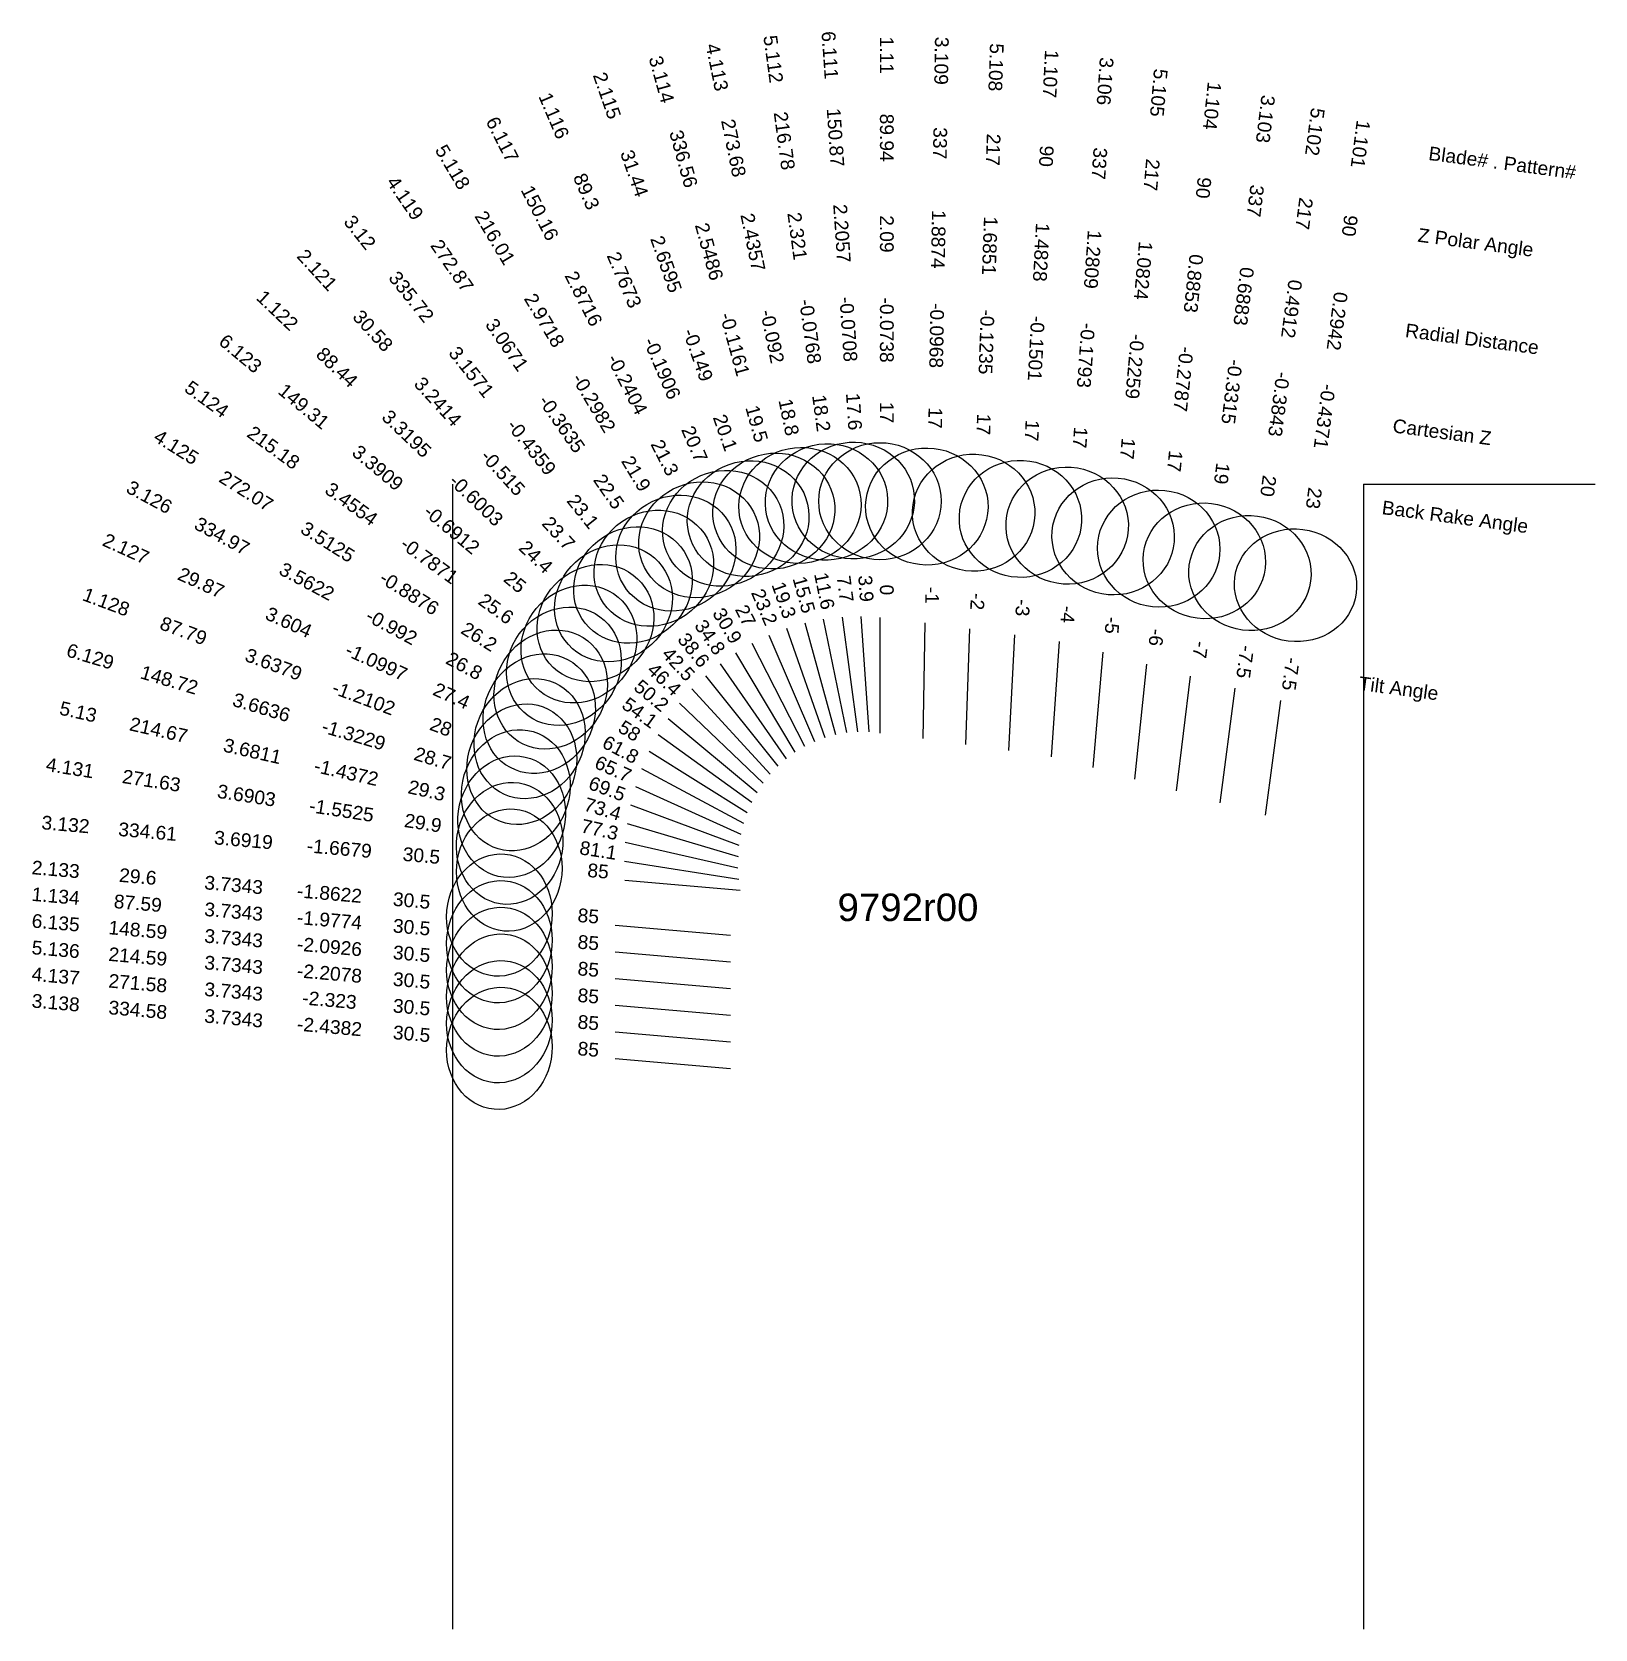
# Model space of a CAD drawing. Header units: inches. Extents: x -5.75 to 1, y -4.95 to 1.95.
import ezdxf
from ezdxf.enums import TextEntityAlignment as Align

# ---------------------------------------------------------------- set-up
doc = ezdxf.new("R2010")
doc.units = ezdxf.units.IN
doc.header["$MEASUREMENT"] = 0
for name, color, linetype, true_color in [('Blade_1', 30, 'Continuous', 0xff7f00), ('Blade_2', 7, 'Continuous', 0xcccc00), ('Blade_3', 7, 'Continuous', 0x00cc00), ('Blade_4', 7, 'Continuous', 0x00cccc), ('Blade_5', 7, 'Continuous', 0x0066cc), ('Blade_6', 190, 'Continuous', 0x7f00ff)]:
    doc.layers.add(name, color=color, linetype=linetype, true_color=true_color)
doc.styles.get("Standard").update_dxf_attribs({"font": 'arial.ttf'})

msp = doc.modelspace()

# ---------------------------------------------------------------- linework, layer by layer
for p, q in [((-3.9375, 0), (-3.9375, -4.9477)), ((0, 0), (0, -4.9477)), ((0, 0), (1, 0))]:
    msp.add_line(p, q)
at = {"layer": 'Blade_1'}
for p, q in [((-2.09, -0.5758), (-2.09, -1.0758)), ((-2.5697, -0.6521), (-2.3729, -1.1117)), ((-1.5091, -0.6514), (-1.5352, -1.1507)), ((-0.9378, -0.778), (-0.99, -1.2752)), ((-2.9562, -0.9467), (-2.5943, -1.2918)), ((-0.3597, -0.9348), (-0.425, -1.4305)), ((-3.1676, -1.3856), (-2.6991, -1.5604)), ((-3.2342, -2.0212), (-2.7361, -2.0647))]:
    msp.add_line(p, q, dxfattribs=at)
for centre, major_axis, ratio in [((-2.09, -0.0738), (0.2645, 0), 0.956305), ((-2.7673, -0.1906), (0.2431, 0.1041), 0.935556), ((-1.4828, -0.1501), (0.2641, -0.0138), 0.956305), ((-0.8853, -0.2787), (0.2631, -0.0276), 0.956305), ((-0.2942, -0.4371), (0.2622, -0.0345), 0.920505), ((-3.3195, -0.6003), (0.1825, 0.1914), 0.910946), ((-3.6379, -1.2102), (0.0924, 0.2478), 0.882575), ((-3.7343, -1.9774), (0.0231, 0.2635), 0.861629)]:
    msp.add_ellipse(centre, major_axis=major_axis, ratio=ratio, dxfattribs=at)
at = {"layer": 'Blade_2'}
for p, q in [((-2.4934, -0.6227), (-2.328, -1.0946)), ((-2.9023, -0.8851), (-2.5645, -1.2538)), ((-3.1466, -1.3064), (-2.6909, -1.5123)), ((-3.2342, -1.906), (-2.7361, -1.9495))]:
    msp.add_line(p, q, dxfattribs=at)
for centre, major_axis, ratio in [((-2.6595, -0.149), (0.2496, 0.0875), 0.939285), ((-3.2414, -0.515), (0.195, 0.1787), 0.915312), ((-3.604, -1.0997), (0.1089, 0.241), 0.88756), ((-3.7343, -1.8622), (0.0231, 0.2635), 0.861629)]:
    msp.add_ellipse(centre, major_axis=major_axis, ratio=ratio, dxfattribs=at)
at = {"layer": 'Blade_3'}
for p, q in [((-2.4148, -0.5999), (-2.2816, -1.0819)), ((-1.8962, -0.5987), (-1.9049, -1.0986)), ((-1.3159, -0.6801), (-1.3508, -1.1789)), ((-2.8437, -0.828), (-2.5315, -1.2186)), ((-0.7495, -0.8298), (-0.8104, -1.326)), ((-3.1197, -1.2291), (-2.679, -1.4652)), ((-3.1918, -1.7117), (-2.6937, -1.7552)), ((-3.2342, -2.482), (-2.7361, -2.5255))]:
    msp.add_line(p, q, dxfattribs=at)
for centre, major_axis, ratio in [((-2.5486, -0.1161), (0.2549, 0.0705), 0.942906), ((-1.8874, -0.0968), (0.2645, -0.0046), 0.956305), ((-1.2809, -0.1793), (0.2639, -0.0185), 0.956305), ((-0.6883, -0.3315), (0.2625, -0.0322), 0.945519), ((-3.1571, -0.4359), (0.2066, 0.1651), 0.919572), ((-3.5622, -0.992), (0.1249, 0.2331), 0.892443), ((-3.6919, -1.6679), (0.0231, 0.2635), 0.861629), ((-3.7343, -2.4382), (0.0231, 0.2635), 0.861629)]:
    msp.add_ellipse(centre, major_axis=major_axis, ratio=ratio, dxfattribs=at)
at = {"layer": 'Blade_4'}
for p, q in [((-2.3348, -0.5838), (-2.2344, -1.0736)), ((-2.7808, -0.7759), (-2.4956, -1.1866)), ((-3.087, -1.154), (-2.6632, -1.4193)), ((-3.1943, -1.6299), (-2.7003, -1.7069)), ((-3.2342, -2.3668), (-2.7361, -2.4103))]:
    msp.add_line(p, q, dxfattribs=at)
for centre, major_axis, ratio in [((-2.4357, -0.092), (0.2591, 0.0531), 0.946419), ((-3.0671, -0.3635), (0.2173, 0.1509), 0.923728), ((-3.5125, -0.8876), (0.1403, 0.2242), 0.897223), ((-3.6903, -1.5525), (0.0408, 0.2613), 0.867015), ((-3.7343, -2.323), (0.0231, 0.2635), 0.861629)]:
    msp.add_ellipse(centre, major_axis=major_axis, ratio=ratio, dxfattribs=at)
at = {"layer": 'Blade_5'}
for p, q in [((-2.2535, -0.5742), (-2.1863, -1.0697)), ((-1.7026, -0.6252), (-1.7201, -1.1249)), ((-2.7139, -0.7289), (-2.4571, -1.1579)), ((-1.1262, -0.726), (-1.1697, -1.2241)), ((-0.5567, -0.882), (-0.622, -1.3777)), ((-3.0488, -1.0815), (-2.6438, -1.3748)), ((-3.1914, -1.5478), (-2.7037, -1.658)), ((-3.2342, -2.2516), (-2.7361, -2.2951))]:
    msp.add_line(p, q, dxfattribs=at)
for centre, major_axis, ratio in [((-2.321, -0.0768), (0.2621, 0.0356), 0.949823), ((-1.6851, -0.1235), (0.2643, -0.0092), 0.956305), ((-1.0824, -0.2259), (0.2635, -0.0231), 0.956305), ((-2.9718, -0.2982), (0.2269, 0.1359), 0.927777), ((-0.4912, -0.3843), (0.2622, -0.0345), 0.939693), ((-3.4554, -0.7871), (0.1551, 0.2142), 0.901901), ((-3.6811, -1.4372), (0.0583, 0.258), 0.872302), ((-3.7343, -2.2078), (0.0231, 0.2635), 0.861629)]:
    msp.add_ellipse(centre, major_axis=major_axis, ratio=ratio, dxfattribs=at)
at = {"layer": 'Blade_6'}
for p, q in [((-2.1719, -0.5717), (-2.1382, -1.0705)), ((-2.6434, -0.6875), (-2.416, -1.1328)), ((-3.0051, -1.0124), (-2.6208, -1.3322)), ((-3.1825, -1.4662), (-2.7033, -1.609)), ((-3.2342, -2.1364), (-2.7361, -2.1799))]:
    msp.add_line(p, q, dxfattribs=at)
for centre, major_axis, ratio in [((-2.2057, -0.0708), (0.2639, 0.0178), 0.953119), ((-2.8716, -0.2404), (0.2356, 0.1203), 0.93172), ((-3.3909, -0.6912), (0.1692, 0.2033), 0.906475), ((-3.6636, -1.3229), (0.0755, 0.2535), 0.877489), ((-3.7343, -2.0926), (0.0231, 0.2635), 0.861629)]:
    msp.add_ellipse(centre, major_axis=major_axis, ratio=ratio, dxfattribs=at)

# ---------------------------------------------------------------- texts
for s, height, p in [('Blade# . Pattern#', 0.059375, (0.2815, 1.4307)), ('Z Polar Angle', 0.059375, (0.235, 1.0775)), ('Radial Distance', 0.059375, (0.1808, 0.6655)), ('Cartesian Z', 0.059375, (0.1265, 0.2534)), ('Back Rake Angle', 0.059375, (0.08, -0.0998)), ('Tilt Angle', 0.05937, (-0.02, -0.8598))]:
    msp.add_text(s, height=height, rotation=352.5).set_placement(p, align=Align.MIDDLE_LEFT)
msp.add_text('9792r00', height=0.11875).set_placement((-1.9688, -1.8287), align=Align.MIDDLE_CENTER)
at = {"layer": 'Blade_1'}
for s, height, rotation, p in [('1.11', 0.05937, 270, (-2.09, 1.8532)), ('1.107', 0.05937, 267, (-1.382, 1.7743)), ('1.104', 0.05937, 264, (-0.6839, 1.6377)), ('1.116', 0.05937, 293.18181, (-3.5259, 1.5808)), ('89.94', 0.05937, 270, (-2.09, 1.497)), ('1.101', 0.05937, 262.5, (-0.0427, 1.4734)), ('90', 0.05937, 267, (-1.4006, 1.4185)), ('89.3', 0.05937, 293.18181, (-3.3856, 1.2533)), ('90', 0.05937, 264, (-0.7211, 1.2834)), ('2.09', 0.05937, 270, (-2.09, 1.0813)), ('1.4828', 0.05937, 267, (-1.4223, 1.0034)), ('90', 0.05937, 262.5, (-0.0892, 1.1202)), ('2.7673', 0.05937, 293.18181, (-3.222, 0.8713)), ('0.8853', 0.05937, 264, (-0.7646, 0.8701)), ('1.122', 0.05937, 316.36363, (-4.7141, 0.7295)), ('0.2942', 0.05937, 262.5, (-0.1434, 0.7081)), ('-0.0738', 0.05937, 270, (-2.09, 0.6657)), ('-0.1501', 0.05937, 267, (-1.4441, 0.5884)), ('-0.1906', 0.05937, 293.18181, (-3.0584, 0.4892)), ('88.44', 0.05937, 316.36363, (-4.4563, 0.4836)), ('-0.2787', 0.05937, 264, (-0.808, 0.4567)), ('-0.4371', 0.05937, 262.5, (-0.1977, 0.2961)), ('17', 0.05937, 270, (-2.09, 0.3095)), ('3.3195', 0.05937, 316.36363, (-4.1555, 0.1968)), ('20.7', 0.05937, 293.18181, (-2.9182, 0.1617)), ('17', 0.05937, 267, (-1.4627, 0.2326)), ('17', 0.05937, 264, (-0.8452, 0.1024)), ('-0.6003', 0.05937, 316.36363, (-3.8547, -0.09)), ('23', 0.05937, 262.5, (-0.2442, -0.0571)), ('24.4', 0.05937, 316.36363, (-3.5969, -0.3358)), ('1.128', 0.05937, 339.54544, (-5.4434, -0.5368)), ('23.2', 0.05937, 293.18181, (-2.6164, -0.5429)), ('0', 0.0594, 270, (-2.09, -0.4571)), ('-3', 0.05937, 267, (-1.5029, -0.5328)), ('87.79', 0.05937, 339.54544, (-5.1096, -0.6613)), ('-6', 0.05937, 264, (-0.9254, -0.6599)), ('3.6379', 0.05937, 339.54544, (-4.7202, -0.8065)), ('-7.5', 0.05937, 262.5, (-0.3442, -0.8171)), ('46.4', 0.05937, 316.36363, (-3.0421, -0.8648)), ('-1.2102', 0.05937, 339.54544, (-4.3308, -0.9518)), ('28', 0.05937, 339.54544, (-3.997, -1.0763)), ('69.5', 0.05937, 339.54544, (-3.2788, -1.3441)), ('1.134', 0.05937, 354.99999, (-5.654, -1.8095)), ('87.59', 0.05937, 354.99999, (-5.2991, -1.8405)), ('3.7343', 0.05937, 354.99999, (-4.885, -1.8767)), ('-1.9774', 0.05937, 354.99999, (-4.471, -1.913)), ('30.5', 0.05937, 354.99999, (-4.1161, -1.944)), ('85', 0.05937, 354.99999, (-3.3525, -2.0108))]:
    msp.add_text(s, height=height, rotation=rotation, dxfattribs=at).set_placement(p, align=Align.CENTER)
at = {"layer": 'Blade_2'}
for s, rotation, p in [('2.115', 289.31818, (-3.297, 1.6695)), ('31.44', 289.31818, (-3.1791, 1.3333)), ('2.6595', 289.31818, (-3.0416, 0.9411)), ('2.121', 312.49999, (-4.5433, 0.9057)), ('30.58', 312.49999, (-4.3026, 0.6431)), ('-0.149', 289.31818, (-2.9041, 0.5489)), ('3.2414', 312.49999, (-4.0218, 0.3366)), ('20.1', 289.31818, (-2.7863, 0.2127)), ('-0.515', 312.49999, (-3.741, 0.0302)), ('23.7', 312.49999, (-3.5003, -0.2324)), ('2.127', 335.68181, (-5.36, -0.3062)), ('29.87', 335.68181, (-5.0354, -0.4529)), ('19.3', 289.31818, (-2.5327, -0.5107)), ('3.604', 335.68181, (-4.6566, -0.624)), ('-1.0997', 335.68181, (-4.2779, -0.7952)), ('42.5', 312.49999, (-2.9825, -0.7976)), ('27.4', 335.68181, (-3.9533, -0.9419)), ('65.7', 335.68181, (-3.2548, -1.2575)), ('2.133', 354.99999, (-5.654, -1.6943)), ('29.6', 354.99999, (-5.2991, -1.7253)), ('3.7343', 354.99999, (-4.885, -1.7615)), ('-1.8622', 354.99999, (-4.471, -1.7978)), ('30.5', 354.99999, (-4.1161, -1.8288)), ('85', 354.99999, (-3.3525, -1.8956))]:
    msp.add_text(s, height=0.05937, rotation=rotation, dxfattribs=at).set_placement(p, align=Align.CENTER)
at = {"layer": 'Blade_3'}
for s, rotation, p in [('3.109', 269, (-1.8538, 1.8299)), ('3.114', 285.45454, (-3.0621, 1.7412)), ('3.106', 266, (-1.1465, 1.743)), ('3.103', 263, (-0.4535, 1.5811)), ('336.56', 285.45454, (-2.9672, 1.3979)), ('337', 269, (-1.86, 1.4737)), ('337', 266, (-1.1713, 1.3876)), ('337', 263, (-0.4969, 1.2275)), ('1.8874', 269, (-1.8672, 1.0581)), ('3.12', 308.63636, (-4.3603, 1.0693)), ('2.5486', 285.45454, (-2.8564, 0.9973)), ('1.2809', 266, (-1.2003, 0.973)), ('335.72', 308.63636, (-4.1378, 0.7911)), ('0.6883', 263, (-0.5475, 0.815)), ('-0.0968', 269, (-1.8745, 0.6426)), ('-0.1161', 285.45454, (-2.7457, 0.5967)), ('-0.1793', 266, (-1.2293, 0.5584)), ('3.1571', 308.63636, (-3.8783, 0.4664)), ('-0.3315', 263, (-0.5982, 0.4025)), ('19.5', 285.45454, (-2.6507, 0.2533)), ('17', 269, (-1.8807, 0.2864)), ('-0.4359', 308.63636, (-3.6188, 0.1417)), ('17', 266, (-1.2542, 0.203)), ('19', 263, (-0.6416, 0.0489)), ('3.126', 331.81817, (-5.2608, -0.0819)), ('23.1', 308.63636, (-3.3964, -0.1365)), ('334.97', 331.81817, (-4.9468, -0.2502)), ('3.5622', 331.81817, (-4.5804, -0.4465)), ('15.5', 285.45454, (-2.4465, -0.4855)), ('-1', 269, (-1.8941, -0.48)), ('-4', 266, (-1.3076, -0.5616)), ('-0.992', 331.81817, (-4.214, -0.6428)), ('38.6', 308.63636, (-2.9178, -0.7353)), ('-7', 263, (-0.735, -0.7119)), ('26.8', 331.81817, (-3.9, -0.811)), ('61.8', 331.81817, (-3.2244, -1.173)), ('3.132', 354.99999, (-5.6116, -1.5)), ('334.61', 354.99999, (-5.2567, -1.531)), ('3.6919', 354.99999, (-4.8426, -1.5672)), ('-1.6679', 354.99999, (-4.4286, -1.6035)), ('30.5', 354.99999, (-4.0737, -1.6345)), ('85', 354.99999, (-3.3101, -1.7013)), ('3.138', 354.99999, (-5.654, -2.2703)), ('334.58', 354.99999, (-5.2991, -2.3013)), ('3.7343', 354.99999, (-4.885, -2.3375)), ('-2.4382', 354.99999, (-4.471, -2.3738)), ('30.5', 354.99999, (-4.1161, -2.4048)), ('85', 354.99999, (-3.3525, -2.4716))]:
    msp.add_text(s, height=0.05937, rotation=rotation, dxfattribs=at).set_placement(p, align=Align.CENTER)
at = {"layer": 'Blade_4'}
for s, rotation, p in [('4.113', 281.59091, (-2.8229, 1.7957)), ('273.68', 281.59091, (-2.7513, 1.4467)), ('4.119', 304.77272, (-4.1661, 1.2194)), ('2.4357', 281.59091, (-2.6678, 1.0396)), ('272.87', 304.77272, (-3.9629, 0.9267)), ('3.0671', 304.77272, (-3.7259, 0.5853)), ('-0.092', 281.59091, (-2.5843, 0.6324)), ('-0.3635', 304.77272, (-3.4889, 0.2439)), ('18.8', 281.59091, (-2.5127, 0.2834)), ('4.125', 327.95454, (-5.1459, 0.1348)), ('272.07', 327.95454, (-4.8439, -0.0542)), ('22.5', 304.77272, (-3.2857, -0.0487)), ('3.5125', 327.95454, (-4.4916, -0.2747)), ('-0.8876', 327.95454, (-4.1393, -0.4952)), ('11.6', 281.59091, (-2.3587, -0.4674)), ('26.2', 327.95454, (-3.8374, -0.6843)), ('34.8', 304.77272, (-2.8485, -0.6783)), ('58', 327.95454, (-3.1877, -1.091)), ('4.131', 351.13635, (-5.5943, -1.2556)), ('271.63', 351.13635, (-5.2423, -1.3105)), ('3.6903', 351.13635, (-4.8316, -1.3745)), ('-1.5525', 351.13635, (-4.421, -1.4386)), ('29.9', 351.13635, (-4.069, -1.4935)), ('81.1', 351.13635, (-3.3116, -1.6116)), ('4.137', 354.99999, (-5.654, -2.1551)), ('271.58', 354.99999, (-5.2991, -2.1861)), ('3.7343', 354.99999, (-4.885, -2.2223)), ('-2.323', 354.99999, (-4.471, -2.2586)), ('30.5', 354.99999, (-4.1161, -2.2896)), ('85', 354.99999, (-3.3525, -2.3564))]:
    msp.add_text(s, height=0.05937, rotation=rotation, dxfattribs=at).set_placement(p, align=Align.CENTER)
at = {"layer": 'Blade_5'}
for s, rotation, p in [('5.112', 277.72727, (-2.5801, 1.8327)), ('5.108', 268, (-1.6179, 1.8023)), ('5.105', 265, (-0.9145, 1.6938)), ('216.78', 277.72727, (-2.5322, 1.4797)), ('5.102', 262.5, (-0.2397, 1.5262)), ('5.118', 300.90909, (-3.9617, 1.3551)), ('217', 268, (-1.6303, 1.4463)), ('217', 265, (-0.9455, 1.3389)), ('216.01', 300.90909, (-3.7787, 1.0495)), ('217', 262.5, (-0.2862, 1.173)), ('2.321', 277.72727, (-2.4763, 1.0678)), ('1.6851', 268, (-1.6448, 1.0309)), ('1.0824', 265, (-0.9817, 0.9248)), ('0.4912', 262.5, (-0.3404, 0.7609)), ('2.9718', 300.90909, (-3.5652, 0.6929)), ('-0.0768', 277.72727, (-2.4204, 0.656)), ('-0.1235', 268, (-1.6593, 0.6155)), ('-0.2259', 265, (-1.018, 0.5108)), ('5.124', 324.0909, (-5.0162, 0.3431)), ('-0.2982', 300.90909, (-3.3517, 0.3363)), ('-0.3843', 262.5, (-0.3947, 0.3489)), ('18.2', 277.72727, (-2.3725, 0.303)), ('17', 268, (-1.6717, 0.2595)), ('215.18', 324.0909, (-4.7276, 0.1341)), ('17', 265, (-1.049, 0.1559)), ('21.9', 300.90909, (-3.1687, 0.0306)), ('3.4554', 324.0909, (-4.391, -0.1096)), ('20', 262.5, (-0.4412, -0.0043)), ('-0.7871', 324.0909, (-4.0544, -0.3534)), ('7.7', 277.72727, (-2.2695, -0.4566)), ('25.6', 324.0909, (-3.7658, -0.5623)), ('-2', 268, (-1.6985, -0.5065)), ('30.9', 300.90909, (-2.7749, -0.627)), ('-5', 265, (-1.1158, -0.6077)), ('-7.5', 262.5, (-0.5412, -0.7643)), ('5.13', 347.27272, (-5.5608, -1.0127)), ('54.1', 324.0909, (-3.145, -1.0119)), ('214.67', 347.27272, (-5.2133, -1.0912)), ('3.6811', 347.27272, (-4.8079, -1.1827)), ('-1.4372', 347.27272, (-4.4024, -1.2743)), ('29.3', 347.27272, (-4.0549, -1.3528)), ('77.3', 347.27272, (-3.3073, -1.5216)), ('5.136', 354.99999, (-5.654, -2.0399)), ('214.59', 354.99999, (-5.2991, -2.0709)), ('3.7343', 354.99999, (-4.885, -2.1071)), ('-2.2078', 354.99999, (-4.471, -2.1434)), ('30.5', 354.99999, (-4.1161, -2.1744)), ('85', 354.99999, (-3.3525, -2.2412))]:
    msp.add_text(s, height=0.05937, rotation=rotation, dxfattribs=at).set_placement(p, align=Align.CENTER)
at = {"layer": 'Blade_6'}
for s, rotation, p in [('6.111', 273.86364, (-2.3356, 1.8518)), ('150.87', 273.86364, (-2.3115, 1.4964)), ('6.117', 297.04545, (-3.7478, 1.4759)), ('150.16', 297.04545, (-3.5858, 1.1586)), ('2.2057', 273.86364, (-2.2835, 1.0817)), ('2.8716', 297.04545, (-3.3968, 0.7884)), ('-0.0708', 273.86364, (-2.2555, 0.667)), ('6.123', 320.22726, (-4.872, 0.5416)), ('-0.2404', 297.04545, (-3.2079, 0.4182)), ('149.31', 320.22726, (-4.5982, 0.3137)), ('17.6', 273.86364, (-2.2315, 0.3116)), ('3.3909', 320.22726, (-4.2787, 0.0478)), ('21.3', 297.04545, (-3.0459, 0.1009)), ('-0.6912', 320.22726, (-3.9593, -0.2181)), ('25', 320.22726, (-3.6855, -0.446)), ('3.9', 273.86364, (-2.1799, -0.4532)), ('27', 297.04545, (-2.6973, -0.5817)), ('6.129', 343.40908, (-5.5104, -0.7727)), ('148.72', 343.40908, (-5.169, -0.8744)), ('50.2', 320.22726, (-3.0963, -0.9364)), ('3.6636', 343.40908, (-4.7706, -0.9931)), ('-1.3229', 343.40908, (-4.3723, -1.1117)), ('28.7', 343.40908, (-4.0309, -1.2135)), ('73.4', 343.40908, (-3.2963, -1.4323)), ('6.135', 354.99999, (-5.654, -1.9247)), ('148.59', 354.99999, (-5.2991, -1.9557)), ('3.7343', 354.99999, (-4.885, -1.9919)), ('-2.0926', 354.99999, (-4.471, -2.0282)), ('30.5', 354.99999, (-4.1161, -2.0592)), ('85', 354.99999, (-3.3525, -2.126))]:
    msp.add_text(s, height=0.05937, rotation=rotation, dxfattribs=at).set_placement(p, align=Align.CENTER)

doc.saveas('drawing.dxf')
